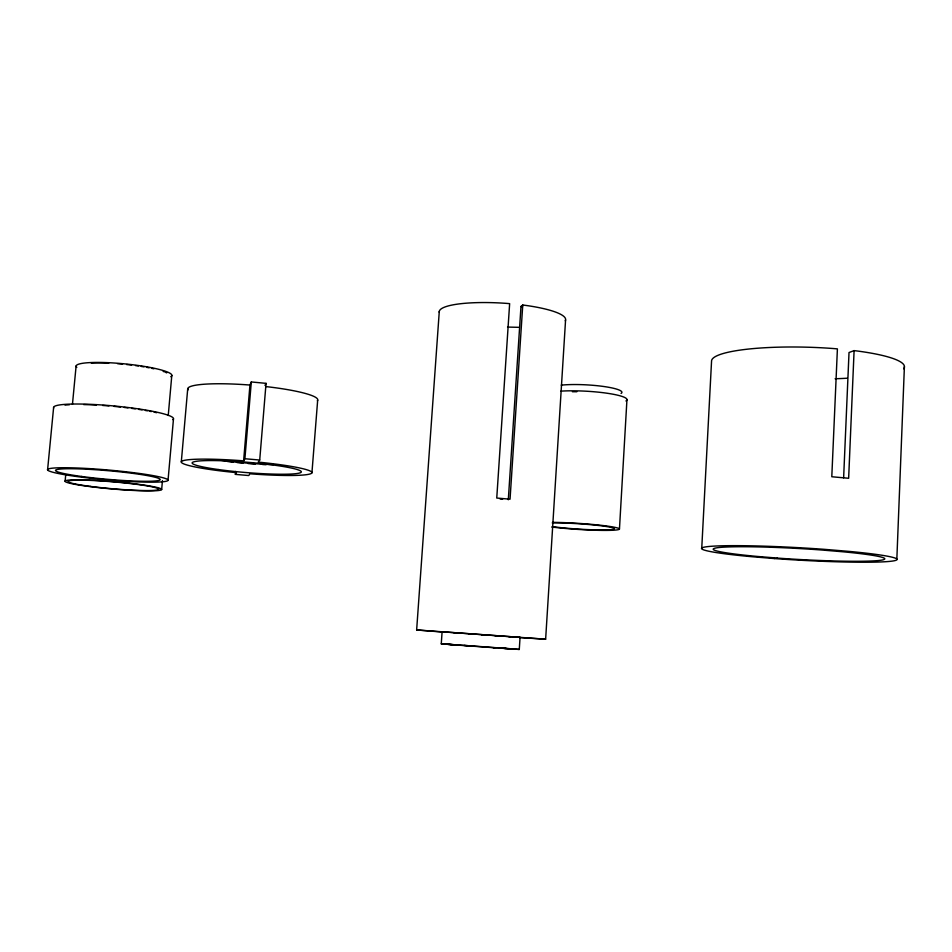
<?xml version="1.0" encoding="UTF-8"?>
<svg xmlns="http://www.w3.org/2000/svg" width="952" height="952" viewBox="0 0 952 952"><rect width="100%" height="100%" fill="white"/><g stroke="black" fill="none" stroke-linecap="round" stroke-linejoin="round"><path stroke-width="1.43" d="M896.832 559.371L904.4 366.615M843.627 477.821L849.017 352.537L854.099 350.61L857.812 351.074A96.461 16.672 1.7 0 1 903.65 368.793M854.099 350.61L848.648 478.273L831.798 476.75L837.403 348.884L833.345 348.539A96.461 16.672 1.7 0 0 711.572 360.82L701.743 548.388M619.454 529.098L626.94 399.816M519.673 637.578L545.639 639.197L565.571 319.979M500.704 648.181L519.28 649.442L520.054 637.364L442.097 631.795L441.264 643.849L458.198 645.123M508.308 499.764L520.982 306.473L522.755 305.009L527.491 305.651A63.296 12.531 3.6 0 1 565.262 320.776M522.755 305.009L510.046 499.193L496.754 498.051L509.641 303.64L506.738 303.402A63.296 12.531 3.6 0 0 439.3 312.315M443.549 632.14L416.643 629.962L439.277 311.494M311.935 472.811L317.67 400.185M259.717 460.042L266.048 383.358L251.316 381.954L249.948 385.048L243.617 460.851L242.07 460.732A65.557 6.2 4.7 0 0 181.392 461.684A65.557 6.2 4.7 0 0 234.954 472.489L236.441 472.632L235.37 474.382L248.746 475.536L249.983 473.798L251.34 473.894A65.557 6.2 4.7 0 0 311.839 472.989A65.557 6.2 4.7 0 0 259.753 462.267L258.23 462.125L259.717 460.042L244.902 458.745L243.617 460.851M235.37 474.382L235.608 471.43M244.902 458.745L251.316 381.954M181.308 461.887L187.734 388.606M161.661 489.507A48.457 3.701 4.9 0 0 89.619 480.082A48.457 3.701 4.9 0 0 88.881 486.46A48.457 3.701 4.9 0 0 161.661 489.507L162.447 480.617M168.242 415.465L171.8 375.481M168.04 480.236A60.452 4.962 5 0 0 78.373 468.051A60.452 4.962 5 0 0 77.052 476.571A60.452 4.962 5 0 0 168.04 480.236L173.49 418.785M65.117 481.165L65.676 475.25M72.447 404.362L76.112 365.961M47.6 469.693L53.621 407.444M265.001 385.405L266.048 383.358M441.264 643.849L455.71 644.825M519.971 637.376L519.304 637.352M416.643 629.962L545.639 639.197M518.685 327.321L507.559 327.083M508.773 636.686L510.486 636.805M451.926 644.563L447.285 644.278L448.82 644.409M503.953 648.407L513.259 649.014L510.486 648.776M495.123 635.876L498.693 636.007M451.974 644.552L457.186 644.932M458.757 645.039L467.777 645.67M493.16 647.646L501.585 648.264M481.7 634.924L484.401 635.115M464.136 645.396L469.764 645.813M471.216 645.896L483.592 646.789M484.389 646.86L496.408 647.729M494.647 647.765L453.402 644.79M454.116 632.925L457.864 633.199M469.157 634.02L472.002 634.115M497.92 647.824L506.178 648.431M454.58 632.818L458.459 633.116M501.633 648.11L509.713 648.693M511.295 648.812L519.28 649.442M508.511 648.633L509.558 648.705M452.533 644.694L449.546 644.468M249.948 385.048L248.412 384.929A65.236 9.032 4.9 0 0 188.091 389.832M443.906 631.985L442.133 631.807M520.982 306.473L522.541 306.687M847.316 378.206A84.716 14.637 1.8 0 1 835.106 378.753M500.121 499.026A56.442 4.772 3.9 0 1 502.608 499.241M266.072 464.707A58.512 5.879 4.7 0 1 262.55 464.517M255.326 464.076A58.512 5.879 4.7 0 1 247.984 463.529M243.069 463.112A58.512 5.879 4.7 0 1 236.977 462.541M233.371 462.172A58.512 5.879 4.7 0 1 227.48 461.506M273.391 464.588A54.764 5.498 4.7 0 1 221.364 460.34M266.001 386.595A65.236 9.032 4.9 0 1 317.373 400.744M552.255 522.886A36.271 2.677 3.7 0 1 603.461 526.087A36.271 2.677 3.7 0 1 604.306 529.931A36.271 2.677 3.7 0 1 553.1 526.718M561.263 385.143A35.391 5.498 3.2 0 1 603.413 386.452A35.391 5.498 3.2 0 1 621.037 393.473M572.39 391.736A35.402 5.355 3.2 0 1 576.841 391.748M552.695 522.374A41.21 3.034 3.7 0 1 608.78 526.301A41.21 3.034 3.7 0 1 607.888 530.395A41.21 3.034 3.7 0 1 551.696 527.003M560.895 391.141A40.853 6.176 3.2 0 1 607.959 393.366A40.853 6.176 3.2 0 1 625.928 400.97M53.705 407.932A60.202 7.128 5.4 0 1 116.275 406.195A60.202 7.128 5.4 0 1 172.859 419.653M65.022 405.1A57.025 6.759 5.4 0 1 69.389 404.755M83.657 404.576A57.025 6.759 5.4 0 1 96.414 405.064M102.614 405.457A57.025 6.759 5.4 0 1 108.968 405.933M114.085 406.385A57.025 6.759 5.4 0 1 120.464 407.028M124.26 407.456A57.025 6.759 5.4 0 1 127.996 407.908M131.662 408.372A57.025 6.759 5.4 0 1 135.255 408.872M138.73 409.384A57.025 6.759 5.4 0 1 142.098 409.907M145.323 410.455A57.025 6.759 5.4 0 1 147.393 410.824M149.404 411.193A57.025 6.759 5.4 0 1 151.332 411.573M154.081 412.133A57.025 6.759 5.4 0 1 156.64 412.704M91.297 363.14A45.149 6.497 5.6 0 1 108.778 363.164M117.56 363.7A45.149 6.497 5.6 0 1 122.57 364.116M126.592 364.521A45.149 6.497 5.6 0 1 131.59 365.08M135.517 365.592A45.149 6.497 5.6 0 1 138.397 365.996M141.217 366.425A45.149 6.497 5.6 0 1 143.954 366.865M146.596 367.329A45.149 6.497 5.6 0 1 149.131 367.805M151.558 368.293A45.149 6.497 5.6 0 1 153.867 368.793M163.161 371.375A45.149 6.497 5.6 0 1 164.529 371.887M165.707 372.399A45.149 6.497 5.6 0 1 166.719 372.898M76.814 367.389A48.076 6.914 5.6 0 1 124.843 363.89A48.076 6.914 5.6 0 1 170.753 376.73M777.118 558.062L757.375 556.444A85.799 5.474 3.2 0 1 719.569 547.471A85.799 5.474 3.2 0 1 821.1 549.958L842.758 551.767A85.799 5.474 3.2 0 1 877.994 560.585A85.799 5.474 3.2 0 1 777.118 558.062M774.381 558.562L752.056 556.73A97.699 6.224 3.2 0 1 708.823 546.496A97.699 6.224 3.2 0 1 824.491 549.34L849.303 551.41A97.699 6.224 3.2 0 1 889.204 561.442A97.699 6.224 3.2 0 1 774.381 558.562M218.115 469.503A54.799 5.188 4.7 0 0 301.308 471.954A54.799 5.188 4.7 0 0 220.697 460.708A54.799 5.188 4.7 0 0 218.115 469.503M81.408 476.44A52.491 4.308 5 0 0 160.21 479.57A52.491 4.308 5 0 0 82.134 469.003A52.491 4.308 5 0 0 81.408 476.44M90.464 486.412A45.494 3.475 4.9 0 0 158.746 489.257A45.494 3.475 4.9 0 0 91.035 480.415A45.494 3.475 4.9 0 0 90.464 486.412"/></g></svg>
